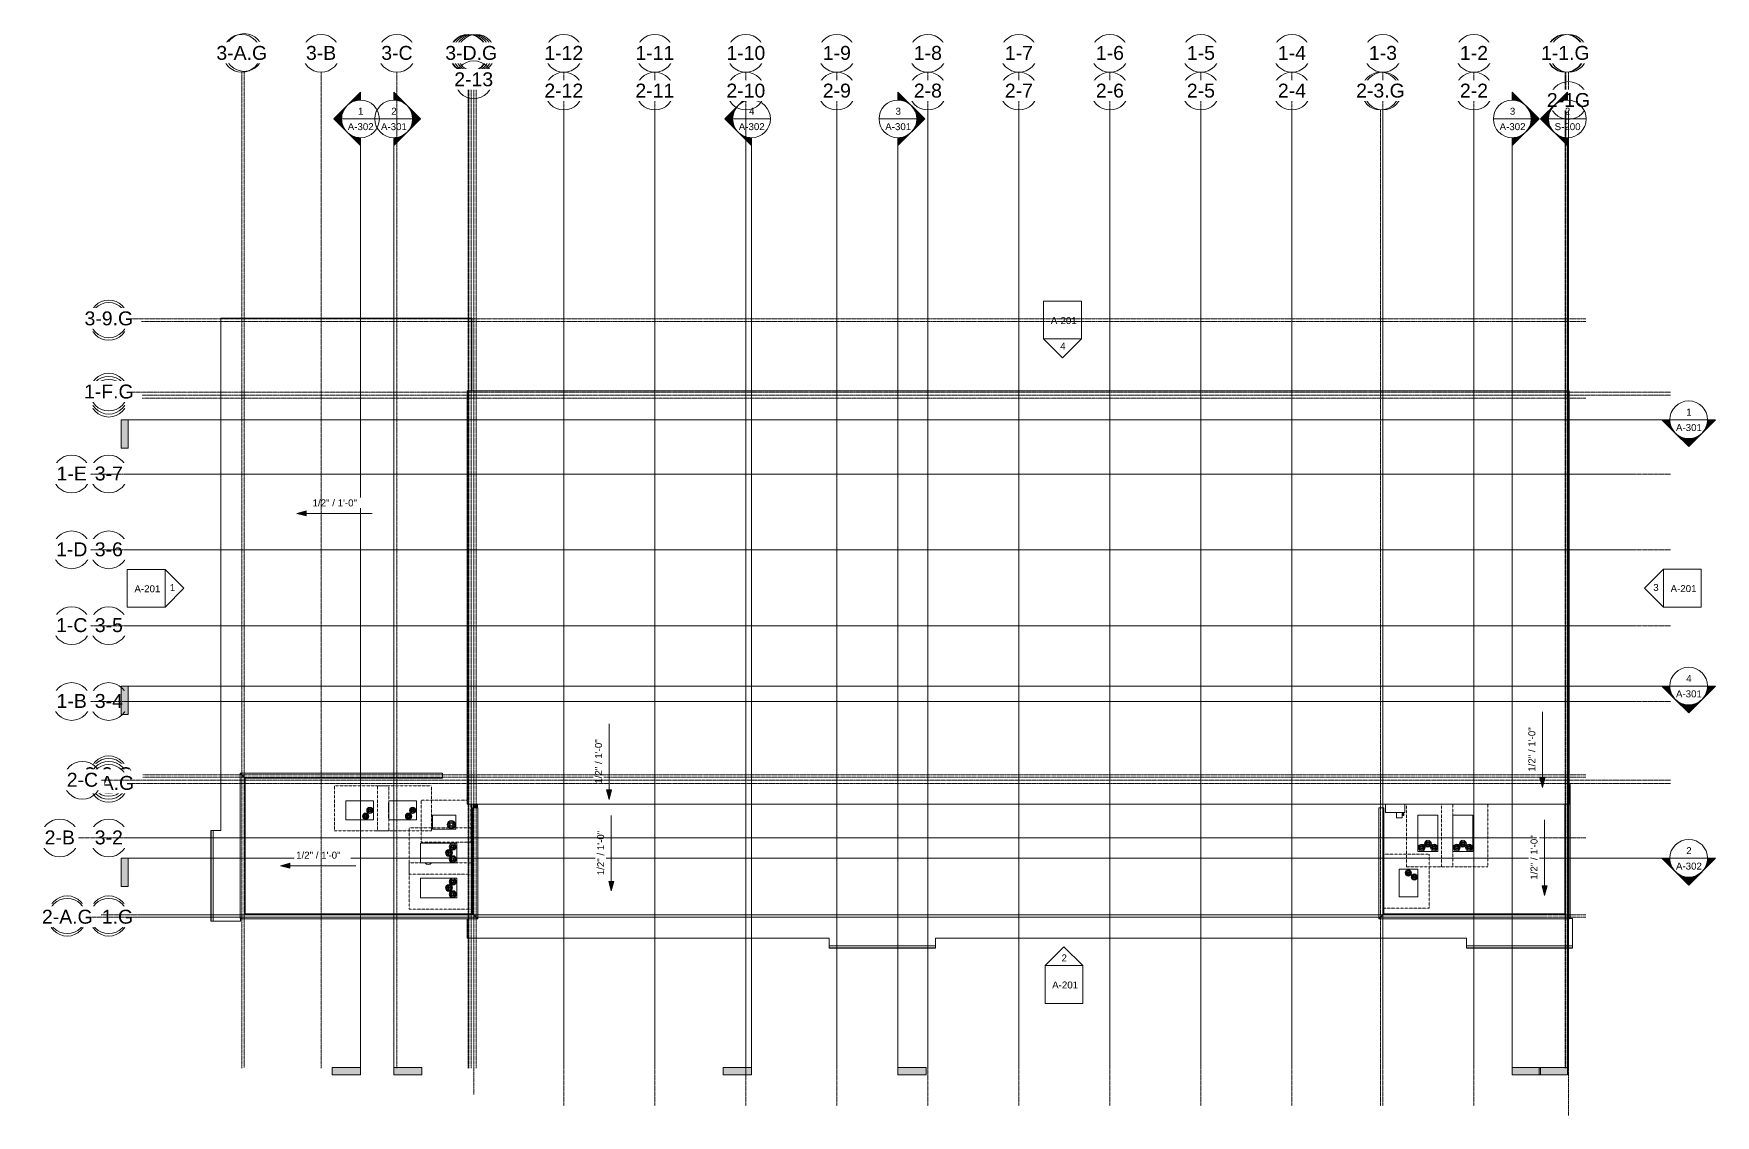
# Model space of a CAD drawing. Header units: inches. Extents: x 21400 to 32582, y -23426 to -19984.
# Drawn here: x 21400 to 26749, y -23426 to -19984 of the extents above; entities that cross this region are included whole.
import ezdxf

# ---------------------------------------------------------------- set-up
doc = ezdxf.new("R2010")
doc.units = ezdxf.units.IN
doc.header["$MEASUREMENT"] = 0
doc.linetypes.add('Dash dot', pattern=[0.625, 0.25, -0.1875, 0, -0.1875])
doc.linetypes.add('Grid Line 1_2_', pattern=[0.875, 0.5, -0.125, 0.125, -0.125])
for name, color, linetype, lineweight in [('A-CLNG', 13, 'Continuous', 9), ('A-CLNG-PATT', 13, 'Continuous', 9), ('A-ROOF', 132, 'Continuous', 9), ('A-ROOF-OTLN', 132, 'Continuous', 9), ('A-WALL', 113, 'Continuous', 9), ('G-ANNO-DIMS', 111, 'Continuous', 9), ('G-ANNO-SYMB', 111, 'Continuous', 9), ('M-EQPM', 50, 'Continuous', 9), ('M-HVAC-DUCT-ANNO', 70, 'Continuous', 9), ('S-GRID', 1, 'Continuous', 9), ('S-GRID-IDEN', 1, 'Continuous', 9)]:
    doc.layers.add(name, color=color, linetype=linetype, lineweight=lineweight)
doc.styles.add('Arial', font='arial.ttf', dxfattribs={"height": 44.258982})
doc.styles.add('Arial_1', font='arial.ttf', dxfattribs={"height": 22.129491})

# ---------------------------------------------------------------- blocks, each defined once
blk = doc.blocks.new('Carrier_48TC_Standard_Efficiency_Gas_Heat_Electric_Cooling_Packaged_Rooftop_Unit_3_to_15_nominal_tons - 15 ton 48TC__16-873539-Roof Plan')
at = {"layer": 'M-EQPM', "linetype": 'Dash dot'}
for p, q in [((-105.9, -79.7), (-105.9, 67.7)), ((-105.9, 67.7), (92.9, 67.7)), ((92.9, -79.7), (-105.9, -79.7))]:
    blk.add_line(p, q, dxfattribs=at)
at = {"layer": 'M-EQPM'}
for p, q in [((57.9, 31.7), (-57.9, 31.7)), ((-57.9, 31.7), (-57.9, -31.7)), ((57.9, -31.7), (57.9, 31.7)), ((58.1, 27.3), (57.9, 27.3)), ((57.9, 15.4), (58.1, 15.4)), ((58.1, 10.3), (57.9, 10.3)), ((57.9, 9.3), (58.1, 9.3)), ((58.1, 6.7), (57.9, 6.7)), ((58.1, 27.3), (58.1, 15.4)), ((58.1, 9.3), (58.1, 10.3)), ((58.1, 10.3), (58.1, 9.3)), ((58.1, 6.7), (58.1, -25.1)), ((-57.9, -31.7), (57.9, -31.7)), ((57.9, -25.1), (58.1, -25.1))]:
    blk.add_line(p, q, dxfattribs=at)
for centre, radius in [((-44.9, 19.7), 11), ((-44.9, 19.7), 8.25), ((-44.9, 19.7), 5.5), ((-44.9, 19.7), 2.75), ((-32.9, 0), 11), ((-32.9, 0), 8.25), ((-32.9, 0), 5.5), ((-32.9, 0), 2.75), ((-44.9, -19.7), 11), ((-44.9, -19.7), 8.25), ((-44.9, -19.7), 5.5), ((-44.9, -19.7), 2.75)]:
    blk.add_circle(centre, radius, dxfattribs=at)
blk = doc.blocks.new('Carrier_48TC_Standard_Efficiency_Gas_Heat_Electric_Cooling_Packaged_Rooftop_Unit_3_to_15_nominal_tons - 15 ton 48TC__16-V1-Roof Plan')
at = {"layer": 'M-EQPM', "linetype": 'Dash dot'}
for p, q in [((-105.9, -79.7), (-105.9, 67.7)), ((-105.9, 67.7), (93.9, 67.7)), ((93.9, 67.7), (93.9, -79.7)), ((93.9, -79.7), (-105.9, -79.7))]:
    blk.add_line(p, q, dxfattribs=at)
at = {"layer": 'M-EQPM'}
for p, q in [((57.9, 31.7), (-57.9, 31.7)), ((-57.9, 31.7), (-57.9, -31.7)), ((57.9, -31.7), (57.9, 31.7)), ((58.1, 27.3), (57.9, 27.3)), ((57.9, 15.4), (58.1, 15.4)), ((58.1, 10.3), (57.9, 10.3)), ((57.9, 9.3), (58.1, 9.3)), ((58.1, 6.7), (57.9, 6.7)), ((58.1, 27.3), (58.1, 15.4)), ((58.1, 9.3), (58.1, 10.3)), ((58.1, 10.3), (58.1, 9.3)), ((58.1, 6.7), (58.1, -25.1)), ((-57.9, -31.7), (57.9, -31.7)), ((57.9, -25.1), (58.1, -25.1))]:
    blk.add_line(p, q, dxfattribs=at)
for centre, radius in [((-44.9, 19.7), 11), ((-44.9, 19.7), 8.25), ((-44.9, 19.7), 5.5), ((-44.9, 19.7), 2.75), ((-32.9, 0), 11), ((-32.9, 0), 8.25), ((-32.9, 0), 5.5), ((-32.9, 0), 2.75), ((-44.9, -19.7), 11), ((-44.9, -19.7), 8.25), ((-44.9, -19.7), 5.5), ((-44.9, -19.7), 2.75)]:
    blk.add_circle(centre, radius, dxfattribs=at)
blk = doc.blocks.new('Carrier_48TC_Standard_Efficiency_Gas_Heat_Electric_Cooling_Packaged_Rooftop_Unit_3_to_15_nominal_tons - 7_5 ton 48TC__08-873531-Roof Plan')
at = {"layer": 'M-EQPM', "linetype": 'Dash dot'}
for p, q in [((-92.1, -77.8), (-92.1, 65.7)), ((-92.1, 65.7), (80.1, 65.7)), ((80.1, 65.7), (80.1, -77.8)), ((80.1, -77.8), (-92.1, -77.8))]:
    blk.add_line(p, q, dxfattribs=at)
at = {"layer": 'M-EQPM'}
for p, q in [((44.1, 29.7), (-44.1, 29.7)), ((-44.1, 29.7), (-44.1, -29.8)), ((44.1, -29.8), (44.1, 29.7)), ((44.2, 24.7), (44.1, 24.7)), ((44.1, 12.1), (44.2, 12.1)), ((44.2, 8.1), (44.1, 8.1)), ((44.1, 7.1), (44.2, 7.1)), ((44.2, 4.9), (44.1, 4.9)), ((44.2, 24.7), (44.2, 12.1)), ((44.2, 7.1), (44.2, 8.1)), ((44.2, 8.1), (44.2, 7.1)), ((44.2, 4.9), (44.2, -23.5)), ((-44.1, -29.8), (44.1, -29.8)), ((44.1, -23.5), (44.2, -23.5))]:
    blk.add_line(p, q, dxfattribs=at)
for centre, radius in [((-32.1, 0), 10), ((-32.1, 0), 7.5), ((-32.1, 0), 5), ((-32.1, 0), 2.5), ((-19.1, 18.7), 10), ((-19.1, 18.7), 7.5), ((-19.1, 18.7), 5), ((-19.1, 18.7), 2.5)]:
    blk.add_circle(centre, radius, dxfattribs=at)
blk = doc.blocks.new('Carrier_48TC_Standard_Efficiency_Gas_Heat_Electric_Cooling_Packaged_Rooftop_Unit_3_to_15_nominal_tons - 5 ton 48TC__06-873527-Roof Plan')
at = {"layer": 'M-EQPM', "linetype": 'Dash dot'}
for p, q in [((-85.2, -56.9), (-85.2, 64)), ((-85.2, 64), (73.2, 64)), ((73.2, 64), (73.2, -70)), ((73.2, -70), (-73.1, -70))]:
    blk.add_line(p, q, dxfattribs=at)
at = {"layer": 'M-EQPM'}
for p, q in [((37.2, 22), (-37.2, 22)), ((-37.2, 22), (-37.2, -22)), ((37.2, -22), (37.2, 22)), ((37.3, 19.7), (37.2, 19.7)), ((37.2, 9.2), (37.3, 9.2)), ((37.3, 5.3), (37.2, 5.3)), ((37.2, 4.2), (37.3, 4.2)), ((37.3, 1.4), (37.2, 1.4)), ((37.3, 19.7), (37.3, 9.2)), ((37.3, 4.2), (37.3, 5.3)), ((37.3, 5.3), (37.3, 4.2)), ((37.3, 1.4), (37.3, -15.4)), ((-37.2, -22), (37.2, -22)), ((37.2, -15.4), (37.3, -15.4))]:
    blk.add_line(p, q, dxfattribs=at)
for radius in [13, 9.75, 6.5, 3.25]:
    blk.add_circle((-23.2, 8), radius, dxfattribs=at)
blk = doc.blocks.new('Carrier_48TC_Standard_Efficiency_Gas_Heat_Electric_Cooling_Packaged_Rooftop_Unit_3_to_15_nominal_tons - 10 ton 48TC__12-873535-Roof Plan')
at = {"layer": 'M-EQPM', "linetype": 'Dash dot'}
for p, q in [((-92.1, -77.6), (-92.1, 65.7)), ((-92.1, 65.7), (80.1, 65.7)), ((80.1, 65.7), (80.1, -77.6))]:
    blk.add_line(p, q, dxfattribs=at)
at = {"layer": 'M-EQPM'}
for p, q in [((44.1, 29.7), (-44.1, 29.7)), ((-44.1, 29.7), (-44.1, -29.8)), ((44.1, -29.8), (44.1, 29.7)), ((44.2, 24.7), (44.1, 24.7)), ((44.1, 12.1), (44.2, 12.1)), ((44.2, 8.1), (44.1, 8.1)), ((44.1, 7.1), (44.2, 7.1)), ((44.2, 4.9), (44.1, 4.9)), ((44.2, 24.7), (44.2, 12.1)), ((44.2, 7.1), (44.2, 8.1)), ((44.2, 8.1), (44.2, 7.1)), ((44.2, 4.9), (44.2, -23.5)), ((-44.1, -29.8), (44.1, -29.8)), ((44.1, -23.5), (44.2, -23.5))]:
    blk.add_line(p, q, dxfattribs=at)
for centre, radius in [((-32.1, 0), 10), ((-32.1, 0), 7.5), ((-32.1, 0), 5), ((-32.1, 0), 2.5), ((-19.1, 18.7), 10), ((-19.1, 18.7), 7.5), ((-19.1, 18.7), 5), ((-19.1, 18.7), 2.5)]:
    blk.add_circle(centre, radius, dxfattribs=at)
blk = doc.blocks.new('he3xrtf - 115 V Single Phase-880047-Roof Plan')
at = {"layer": 'M-EQPM', "lineweight": 15}
for p, q in [((-2.7, 31.2), (-28.6, 31.2)), ((-28.6, 31.2), (-28.6, -31.2)), ((-45.4, -4), (-28.6, -4)), ((-45.4, -4), (-45.4, -22)), ((-28.6, -22), (-45.4, -22)), ((-38.7, -27.8), (-38.7, -23.8)), ((-28.6, -23.8), (-38.7, -23.8)), ((-38.7, -27.8), (-28.6, -27.8)), ((-28.6, -4), (-28.6, -22)), ((-28.6, -31.2), (-2.7, -31.2))]:
    blk.add_line(p, q, dxfattribs=at)
blk = doc.blocks.new('Grid - Grid Head - Circle-14747-Roof Plan')
at = {"layer": 'S-GRID-IDEN'}
blk.add_circle((0, 0), 0.25, dxfattribs=at)
blk = doc.blocks.new('Section - 3_32_ x 3_8_-18514-Roof Plan')
at = {"layer": 'G-ANNO-SYMB'}
blk.add_hatch(color=256, dxfattribs=at).paths.add_polyline_path([(0, 0.375), (0, 0), (-0.09375, 0), (-0.09375, 0.375)], flags=0)
for p, q in [((0, 0.375), (-0.09375, 0.375)), ((-0.09375, 0.375), (-0.09375, 0)), ((0, 0), (0, 0.375)), ((-0.09375, 0), (0, 0))]:
    blk.add_line(p, q, dxfattribs=at)
blk = doc.blocks.new('Section - Section Head - Filled-1526-Roof Plan')
at = {"layer": 'G-ANNO-SYMB'}
h = blk.add_hatch(color=256, dxfattribs=at)
edge = h.paths.add_edge_path(flags=0)
edge.add_line((-0.427, 0.177), (-0.25, 0.354))
edge.add_line((-0.25, 0.354), (-0.25, 0.25))
edge.add_arc((-0.25, 0), 0.25, 90, 135)
h = blk.add_hatch(color=256, dxfattribs=at)
edge = h.paths.add_edge_path(flags=0)
edge.add_arc((-0.25, 0), 0.25, 45, 90)
edge.add_line((-0.25, 0.25), (-0.25, 0.354))
edge.add_line((-0.25, 0.354), (-0.073, 0.177))
h = blk.add_hatch(color=256, dxfattribs=at)
edge = h.paths.add_edge_path(flags=0)
edge.add_arc((-0.25, 0), 0.25, 137.9216, 180)
edge.add_line((-0.5, 0), (-0.604, 0))
edge.add_line((-0.604, 0), (-0.436, 0.168))
h = blk.add_hatch(color=256, dxfattribs=at)
edge = h.paths.add_edge_path(flags=0)
edge.add_line((-0.064, 0.168), (0.104, 0))
edge.add_line((0.104, 0), (0, 0))
edge.add_arc((-0.25, 0), 0.25, 0, 42.0784)
for p, q in [((-0.25, 0.354), (-0.604, 0)), ((-0.25, 0.354), (-0.427, 0.177)), ((-0.25, 0.354), (0.104, 0)), ((-0.25, 0.25), (-0.25, 0.354)), ((-0.073, 0.177), (-0.25, 0.354)), ((-0.25, 0.354), (-0.25, 0.25)), ((-0.436, 0.168), (-0.604, 0)), ((-0.604, 0), (-0.5, 0)), ((0.104, 0), (-0.064, 0.168)), ((0, 0), (0.104, 0)), ((-0.5, 0), (-0.604, 0)), ((0, 0), (0.104, 0))]:
    blk.add_line(p, q, dxfattribs=at)
for start, end in [(360, 180), (90, 135), (45, 90), (137.9216, 180), (180, 360), (0, 42.0784)]:
    blk.add_arc((-0.25, 0), 0.25, start, end, dxfattribs=at)
blk = doc.blocks.new('Elevation - Detail Number-93309-Roof Plan')
at = {"layer": 'G-ANNO-SYMB'}
for p, q in [((-0.25, -0.25), (-0.25, 0.25)), ((-0.25, 0.25), (0.25, 0.25)), ((0.25, 0.25), (0.25, -0.25)), ((0.25, -0.25), (-0.25, -0.25))]:
    blk.add_line(p, q, dxfattribs=at)
blk = doc.blocks.new('Elevation - Detail Number-93036-Roof Plan')
at = {"layer": 'G-ANNO-SYMB'}
for p, q in [((0, 0.25), (-0.25, 0)), ((0.25, 0), (0, 0.25)), ((-0.25, 0), (0.25, 0))]:
    blk.add_line(p, q, dxfattribs=at)

msp = doc.modelspace()

# ---------------------------------------------------------------- hatches: boundary and pattern name
at = {"layer": 'A-CLNG-PATT'}
for points in [[(22796.1, -22784.1), (22796.1, -22446.7), (22798.9, -22446.7), (22798.9, -22435.8), (22793.9, -22435.8), (22793.9, -22784.1)], [(22798.9, -22446.7), (22811.1, -22446.7), (22811.1, -22435.8), (22798.9, -22435.8)]]:
    msp.add_hatch(color=256, dxfattribs=at).paths.add_polyline_path(points, flags=0)

# ---------------------------------------------------------------- linework, layer by layer
at = {"layer": 'A-CLNG'}
msp.add_line((22798.9, -22446.7), (22798.9, -22435.8), dxfattribs=at)
at = {"layer": 'A-ROOF'}
for p, q in [((22793.9, -20889.1), (21994.9, -20889.1)), ((21994.9, -20889.1), (21994.9, -22519.1)), ((22793.9, -21120.5), (22793.9, -20889.1)), ((26283.9, -21120.5), (22778.1, -21120.5)), ((22778.1, -21120.5), (22778.1, -22435.8)), ((26283.9, -22435.8), (26283.9, -21120.5)), ((22778.1, -22435.8), (26283.9, -22435.8)), ((22793.9, -22784.1), (22793.9, -22435.8)), ((22811.1, -22435.8), (22811.1, -22446.7)), ((21994.9, -22519.1), (21970.9, -22519.1)), ((21970.9, -22519.1), (21970.9, -22808.3)), ((21970.9, -22808.3), (22057.9, -22808.3)), ((22057.9, -22808.3), (22057.9, -22799.1)), ((22778.1, -22862.1), (22778.1, -22800.6)), ((26294.4, -22799.2), (26285.1, -22799.2)), ((26294.4, -22799.2), (26294.4, -22886.1)), ((22778.1, -22862.1), (23930.4, -22862.1)), ((23930.4, -22862.1), (23930.4, -22886.1)), ((23930.4, -22886.1), (24267.9, -22886.1)), ((24267.9, -22886.1), (24267.9, -22862.1)), ((24267.9, -22862.1), (25956.9, -22862.1)), ((25956.9, -22862.1), (25956.9, -22886.1)), ((25956.9, -22886.1), (26294.4, -22886.1))]:
    msp.add_line(p, q, dxfattribs=at)
at = {"layer": 'A-ROOF-OTLN'}
for p, q in [((21963.3, -22519.1), (21963.3, -22808.3)), ((21963.3, -22519.1), (21970.9, -22519.1)), ((21964, -22808.3), (21964, -22519.1)), ((21970.8, -22808.3), (21970.8, -22519.1)), ((21970.9, -22808.3), (21963.3, -22808.3)), ((23930.4, -22893.6), (23930.4, -22886.1)), ((24267.9, -22886.1), (23930.4, -22886.1)), ((24267.9, -22893), (23930.4, -22893)), ((23930.4, -22893.6), (24267.9, -22893.6)), ((24267.9, -22886.1), (24267.9, -22893.6)), ((25956.9, -22893.6), (25956.9, -22886.1)), ((26294.4, -22886.1), (25956.9, -22886.1)), ((26294.4, -22893), (25956.9, -22893)), ((25956.9, -22893.6), (26294.4, -22893.6)), ((26294.4, -22886.1), (26294.4, -22893.6))]:
    msp.add_line(p, q, dxfattribs=at)
at = {"layer": 'A-WALL'}
for p, q in [((22056.4, -22336.8), (22072.9, -22353.3)), ((22056.4, -22799.1), (22056.4, -22336.8)), ((22699.8, -22336.8), (22056.4, -22336.8)), ((22056.9, -22799.1), (22056.9, -22337.3)), ((22699.8, -22337.3), (22056.9, -22337.3)), ((22072.4, -22784.6), (22072.4, -22352.8)), ((22699.8, -22352.8), (22072.4, -22352.8)), ((22072.9, -22784.1), (22072.9, -22353.3)), ((22699.8, -22353.3), (22072.9, -22353.3)), ((22699.8, -22336.8), (22699.8, -22353.3)), ((26283.9, -22372.9), (26286.6, -22372.9)), ((26286.1, -22797.1), (26286.1, -22372.9)), ((26286.6, -22797.1), (26286.6, -22372.9)), ((22796.1, -22446.7), (22812.6, -22446.7)), ((22796.1, -22784.1), (22796.1, -22446.7)), ((22796.6, -22784.6), (22796.6, -22446.7)), ((22812.1, -22800.1), (22812.1, -22446.7)), ((22812.6, -22800.6), (22812.6, -22446.7)), ((25678.1, -22446.7), (25694.6, -22446.7)), ((25678.1, -22446.7), (25678.1, -22800.6)), ((25678.6, -22446.7), (25678.6, -22800.1)), ((25694.1, -22446.7), (25694.1, -22784.6)), ((25694.6, -22446.7), (25694.6, -22784.1)), ((26270.1, -22784.1), (26270.1, -22435.8)), ((26270.6, -22784.6), (26270.6, -22435.8)), ((22796.6, -22784.6), (22072.4, -22784.6)), ((22796.1, -22784.1), (22072.9, -22784.1)), ((22796.1, -22784.1), (22812.6, -22800.6)), ((25678.1, -22800.6), (25694.6, -22784.1)), ((26270.6, -22784.6), (25694.1, -22784.6)), ((26270.1, -22784.1), (25694.6, -22784.1)), ((22058.5, -22799.1), (22056.4, -22799.1)), ((22058.5, -22800.6), (22058.5, -22798.4)), ((22812.1, -22800.1), (22058.5, -22800.1)), ((22812.6, -22800.6), (22058.5, -22800.6)), ((26285.1, -22800.6), (25678.1, -22800.6)), ((26285.1, -22800.1), (25678.6, -22800.1)), ((26286.6, -22797.1), (26283.1, -22797.1)), ((26285.1, -22797.1), (26285.1, -22800.6))]:
    msp.add_line(p, q, dxfattribs=at)
at = {"layer": 'G-ANNO-SYMB'}
for p, q in [((22379.2, -20255.1), (22499.2, -20255.1)), ((22484.9, -20255.1), (22604.9, -20255.1)), ((23623, -20255.1), (23743, -20255.1)), ((24088.8, -20255.1), (24208.8, -20255.1)), ((26042.8, -20255.1), (26162.8, -20255.1)), ((22439.2, -20315.1), (22439.2, -23273.9)), ((22544.9, -20315.1), (22544.9, -23273.9)), ((23683, -20315.1), (23683, -23273.9)), ((24148.8, -20315.1), (24148.8, -23273.9)), ((26102.8, -20315.1), (26102.8, -23273.9)), ((26277.9, -20315.1), (26277.9, -23273.9)), ((26603.8, -21212.5), (21700.5, -21212.5)), ((26603.8, -21212.5), (26723.8, -21212.5)), ((26603.8, -22059.8), (26723.8, -22059.8)), ((26603.8, -22607.8), (21700.5, -22607.8)), ((26603.8, -22607.8), (26723.8, -22607.8))]:
    msp.add_line(p, q, dxfattribs=at)
at = {"layer": 'M-HVAC-DUCT-ANNO'}
for p, q in [((22645.8, -22622.5), (22645.2, -22623.1)), ((22664.3, -22622.5), (22665, -22623.1))]:
    msp.add_line(p, q, dxfattribs=at)
msp.add_arc((22655.1, -22613.2), 14, 221.5492, 318.4508, dxfattribs=at)
at = {"layer": 'S-GRID', "linetype": 'Grid Line 1_2_'}
for p, q in [((22061.6, -23275.7), (22061.6, -20106.6)), ((22069.6, -23272.9), (22069.6, -20103.8)), ((22555.1, -23275.7), (22555.1, -20106.6)), ((22781.4, -23275.7), (22781.4, -20106.6)), ((22783.4, -23275.7), (22783.4, -20106.6)), ((22791.4, -23275.7), (22791.4, -20106.6)), ((22791.4, -23275.7), (22791.4, -20106.6)), ((22799.4, -23275.7), (22799.4, -20106.6)), ((22807.4, -23275.7), (22807.4, -20106.6)), ((23085.9, -23275.7), (23085.9, -20106.6)), ((23375.4, -23275.7), (23375.4, -20106.6)), ((23664.9, -23275.7), (23664.9, -20106.6)), ((23954.4, -23275.7), (23954.4, -20106.6)), ((24243.9, -23275.7), (24243.9, -20106.6)), ((24533.4, -23275.7), (24533.4, -20106.6)), ((24822.9, -23275.7), (24822.9, -20106.6)), ((25112.4, -23275.7), (25112.4, -20106.6)), ((25401.9, -23275.7), (25401.9, -20106.6)), ((25691.4, -23275.7), (25691.4, -20106.6)), ((25980.9, -23275.7), (25980.9, -20106.6)), ((26271.4, -23275.7), (26271.4, -20106.6)), ((26273.4, -23275.7), (26273.4, -20106.6)), ((26281.4, -23275.7), (26281.4, -20106.6)), ((22799.4, -23359.7), (22799.4, -20190.6)), ((23085.9, -23395.7), (23085.9, -20226.6)), ((23375.4, -23395.7), (23375.4, -20226.6)), ((23664.9, -23395.7), (23664.9, -20226.6)), ((23954.4, -23395.7), (23954.4, -20226.6)), ((24243.9, -23395.7), (24243.9, -20226.6)), ((24533.4, -23395.7), (24533.4, -20226.6)), ((24822.9, -23395.7), (24822.9, -20226.6)), ((25112.4, -23395.7), (25112.4, -20226.6)), ((25401.9, -23395.7), (25401.9, -20226.6)), ((25683.4, -23395.7), (25683.4, -20226.6)), ((25691.4, -23395.7), (25691.4, -20226.6)), ((25980.9, -23395.7), (25980.9, -20226.6)), ((26281.4, -23425.7), (26281.4, -20256.6))]:
    msp.add_line(p, q, dxfattribs=at)

# ---------------------------------------------------------------- block references
at = {"layer": 'G-ANNO-SYMB', "extrusion": (0, 0, -1), "xscale": 239.9999999999998, "yscale": 239.9999999999998, "zscale": 239.9999999999998}
for name, p, rotation in [('Section - Section Head - Filled-1526-Roof Plan', (-22439.2, -20315.1), 270.0000000000003), ('Section - Section Head - Filled-1526-Roof Plan', (-23683, -20315.1), 270.0000000000003), ('Elevation - Detail Number-93036-Roof Plan', (-24672.2, -20955.4), 180), ('Section - 3_32_ x 3_8_-18514-Roof Plan', (-21700.5, -21212.5), 180), ('Section - 3_32_ x 3_8_-18514-Roof Plan', (-21700.5, -22607.8), 180), ('Section - 3_32_ x 3_8_-18514-Roof Plan', (-22544.9, -23273.9), 90.00000000000053), ('Section - 3_32_ x 3_8_-18514-Roof Plan', (-24148.8, -23273.9), 90.00000000000053), ('Section - 3_32_ x 3_8_-18514-Roof Plan', (-26102.8, -23273.9), 90.00000000000053)]:
    msp.add_blockref(name, p, dxfattribs=dict(at, rotation=rotation))
at = {"layer": 'G-ANNO-SYMB', "xscale": 239.9999999999998, "yscale": 239.9999999999998, "zscale": 239.9999999999998}
for name, p, rotation in [('Section - Section Head - Filled-1526-Roof Plan', (22544.9, -20315.1), 269.9999999999996), ('Section - Section Head - Filled-1526-Roof Plan', (24148.8, -20315.1), 269.9999999999996), ('Section - Section Head - Filled-1526-Roof Plan', (26102.8, -20315.1), 269.9999999999996), ('Section - Section Head - Filled-1526-Roof Plan', (26603.8, -21212.5), 180), ('Section - Section Head - Filled-1526-Roof Plan', (26603.8, -22059.8), 180), ('Section - Section Head - Filled-1526-Roof Plan', (26603.8, -22607.8), 180), ('Section - 3_32_ x 3_8_-18514-Roof Plan', (22439.2, -23273.9), 89.99999999999947), ('Section - 3_32_ x 3_8_-18514-Roof Plan', (23683, -23273.9), 89.99999999999947), ('Section - 3_32_ x 3_8_-18514-Roof Plan', (26277.9, -23273.9), 89.99999999999947)]:
    msp.add_blockref(name, p, dxfattribs=dict(at, rotation=rotation))
for name, p in [('Elevation - Detail Number-93309-Roof Plan', (24672.2, -20895.4)), ('Elevation - Detail Number-93309-Roof Plan', (26643.5, -21748.2)), ('Elevation - Detail Number-93036-Roof Plan', (24676.5, -22949.3)), ('Elevation - Detail Number-93309-Roof Plan', (24676.5, -23009.3))]:
    msp.add_blockref(name, p, dxfattribs=at)
at = {"layer": 'M-EQPM'}
for name, p, rotation in [('Carrier_48TC_Standard_Efficiency_Gas_Heat_Electric_Cooling_Packaged_Rooftop_Unit_3_to_15_nominal_tons - 7_5 ton 48TC__08-873531-Roof Plan', (22436.9, -22455.2), 180), ('Carrier_48TC_Standard_Efficiency_Gas_Heat_Electric_Cooling_Packaged_Rooftop_Unit_3_to_15_nominal_tons - 7_5 ton 48TC__08-873531-Roof Plan', (22573, -22455.2), 180), ('Carrier_48TC_Standard_Efficiency_Gas_Heat_Electric_Cooling_Packaged_Rooftop_Unit_3_to_15_nominal_tons - 5 ton 48TC__06-873527-Roof Plan', (22705, -22492.7), 180), ('he3xrtf - 115 V Single Phase-880047-Roof Plan', (25730.3, -22433.1), 89.99999999999991), ('Carrier_48TC_Standard_Efficiency_Gas_Heat_Electric_Cooling_Packaged_Rooftop_Unit_3_to_15_nominal_tons - 15 ton 48TC__16-873539-Roof Plan', (25834.3, -22528.7), 89.99999999999955), ('Carrier_48TC_Standard_Efficiency_Gas_Heat_Electric_Cooling_Packaged_Rooftop_Unit_3_to_15_nominal_tons - 15 ton 48TC__16-873539-Roof Plan', (25945.6, -22528.7), 89.99999999999991), ('Carrier_48TC_Standard_Efficiency_Gas_Heat_Electric_Cooling_Packaged_Rooftop_Unit_3_to_15_nominal_tons - 15 ton 48TC__16-V1-Roof Plan', (22687.8, -22590.8), 180), ('Carrier_48TC_Standard_Efficiency_Gas_Heat_Electric_Cooling_Packaged_Rooftop_Unit_3_to_15_nominal_tons - 15 ton 48TC__16-V1-Roof Plan', (22687.8, -22702.2), 180), ('Carrier_48TC_Standard_Efficiency_Gas_Heat_Electric_Cooling_Packaged_Rooftop_Unit_3_to_15_nominal_tons - 10 ton 48TC__12-873535-Roof Plan', (25772.3, -22686.4), 269.9999999999994)]:
    msp.add_blockref(name, p, dxfattribs=dict(at, rotation=rotation))
at = {"layer": 'S-GRID-IDEN', "xscale": 239.9999999999998, "yscale": 239.9999999999998, "zscale": 239.9999999999998}
for p in [(22069.6, -20043.8), (22313.9, -20046.6), (22555.1, -20046.6), (22807.4, -20046.6), (23085.9, -20046.6), (23375.4, -20046.6), (23664.9, -20046.6), (23954.4, -20046.6), (24243.9, -20046.6), (24533.4, -20046.6), (24822.9, -20046.6), (25112.4, -20046.6), (25401.9, -20046.6), (25691.4, -20046.6), (25980.9, -20046.6), (26281.4, -20046.6), (23085.9, -20166.6), (23375.4, -20166.6), (23664.9, -20166.6), (23954.4, -20166.6), (24243.9, -20166.6), (24533.4, -20166.6), (24822.9, -20166.6), (25112.4, -20166.6), (25401.9, -20166.6), (25691.4, -20166.6), (25980.9, -20166.6), (26281.4, -20196.6)]:
    msp.add_blockref('Grid - Grid Head - Circle-14747-Roof Plan', p, dxfattribs=at)
for p, rotation in [((21638.6, -20899.6), 89.99999999999984), ((21638.6, -21143.8), 89.99999999999984), ((21638.6, -21385.1), 89.9999999999998), ((21638.6, -21626.3), 89.9999999999998), ((21638.6, -21867.6), 89.9999999999998), ((21638.6, -22108.8), 89.9999999999998), ((21638.6, -22350.1), 89.99999999999984), ((21482.6, -22543.1), 89.99999999999984), ((21638.6, -22543.1), 89.99999999999984), ((21638.6, -22787.3), 89.99999999999984)]:
    msp.add_blockref('Grid - Grid Head - Circle-14747-Roof Plan', p, dxfattribs=dict(at, rotation=rotation))

# ---------------------------------------------------------------- texts
at = {"layer": 'G-ANNO-SYMB', "attachment_point": 2, "line_spacing_factor": 0.938532, "style": 'Arial_1'}
for s, insert, char_height, width in [('A-302', (22439.9, -20268.8), 22.13, 98.28), ('1', (22439.9, -20219.7), 22.1, 20.52), ('A-301', (22545.7, -20268.8), 22.13, 98.28), ('2', (22545.7, -20219.7), 22.1, 20.52), ('A-302', (23683.7, -20268.8), 22.13, 98.28), ('4', (23683.7, -20219.7), 22.1, 20.52), ('A-301', (24149.6, -20268.8), 22.13, 98.28), ('3', (24149.6, -20219.7), 22.1, 20.52), ('A-302', (26103.6, -20268.8), 22.13, 98.28), ('3', (26103.6, -20219.7), 22.1, 20.52), ('S-200', (26278.7, -20268.8), 22.13, 98.28), ('1', (26664.6, -21177.1), 22.1, 20.52), ('A-301', (26664.6, -21226.2), 22.13, 98.28), ('4', (26664.6, -22024.4), 22.1, 20.52), ('A-301', (26664.6, -22073.5), 22.13, 98.28), ('2', (26664.6, -22572.4), 22.1, 20.52), ('A-302', (26664.6, -22621.5), 22.13, 98.28)]:
    msp.add_mtext(s, dxfattribs=dict(at, insert=insert, char_height=char_height, width=width))

# ---------------------------------------------------------------- next in the draw order: texts
at = {"layer": 'G-ANNO-DIMS', "char_height": 22.129, "width": 168.21, "attachment_point": 1, "line_spacing_factor": 0.938532, "style": 'Arial_1', "bg_fill": 3, "box_fill_scale": 1.25, "bg_fill_color": 0, "bg_fill_transparency": 0}
for insert in [(22286.8, -21465.8), (22234.5, -22586.8)]:
    msp.add_mtext('1/2" / 1\'-0"', dxfattribs=dict(at, insert=insert))
at = {"layer": 'G-ANNO-SYMB', "attachment_point": 2, "line_spacing_factor": 0.938532, "style": 'Arial_1', "bg_fill": 3, "box_fill_scale": 1.25, "bg_fill_color": 0, "bg_fill_transparency": 0}
for s, insert, char_height, width in [('A-201', (24676.2, -20885.9), 22.13, 98.28), ('4', (24673.5, -20967.1), 22.1, 20.52), ('A-201', (26647.5, -21738.6), 22.13, 98.28), ('2', (24677.8, -22913.8), 22.1, 20.52), ('A-201', (24680.5, -22999.8), 22.13, 98.28)]:
    msp.add_mtext(s, dxfattribs=dict(at, insert=insert, char_height=char_height, width=width))
at = {"layer": 'S-GRID-IDEN', "char_height": 44.26, "attachment_point": 2, "line_spacing_factor": 0.938532, "style": 'Arial', "bg_fill": 3, "box_fill_scale": 1.25, "bg_fill_color": 0, "bg_fill_transparency": 0}
for s, insert, width in [('3-A', (22069.6, -20020.2), 114.48), ('3-B', (22313.9, -20023), 114.48), ('3-C', (22555.1, -20023), 118.26), ('3-E.G', (22807.4, -20023), 192.24), ('1-12', (23085.9, -20023), 147.42), ('1-11', (23375.4, -20023), 147.42), ('1-10', (23664.9, -20023), 147.42), ('1-9', (23954.4, -20023), 106.38), ('1-8', (24243.9, -20023), 106.38), ('1-7', (24533.4, -20023), 106.38), ('1-6', (24822.9, -20023), 106.38), ('1-5', (25112.4, -20023), 106.38), ('1-4', (25401.9, -20023), 106.38), ('1-3', (25691.4, -20023), 106.38), ('1-2', (25980.9, -20023), 106.38), ('1-1G', (26281.4, -20023), 163.62), ('2-12', (23085.9, -20143), 147.42), ('2-11', (23375.4, -20143), 147.42), ('2-10', (23664.9, -20143), 147.42), ('2-9', (23954.4, -20143), 106.38), ('2-8', (24243.9, -20143), 106.38), ('2-7', (24533.4, -20143), 106.38), ('2-6', (24822.9, -20143), 106.38), ('2-5', (25112.4, -20143), 106.38), ('2-4', (25401.9, -20143), 106.38), ('2-3', (25691.4, -20143), 106.38), ('2-2', (25980.9, -20143), 106.38), ('2-1G', (26281.4, -20173), 163.62), ('3-9', (21638.8, -20875.7), 106.38), ('3-8', (21638.8, -21120), 106.38), ('3-7', (21638.8, -21361.2), 106.38), ('3-6', (21638.8, -21602.5), 106.38), ('3-5', (21638.8, -21843.7), 106.38), ('3-4', (21638.8, -22085), 106.38), ('3-3', (21638.8, -22326.2), 106.38), ('3-2', (21638.8, -22519.2), 106.38), ('3-1', (21638.8, -22763.5), 106.38)]:
    msp.add_mtext(s, dxfattribs=dict(at, insert=insert, width=width))

# ---------------------------------------------------------------- next in the draw order: hatches: boundary and pattern name
at = {"layer": 'G-ANNO-DIMS'}
for points in [[(22236.9, -21510.6), (22266.9, -21518.6), (22266.9, -21502.5)], [(22184.6, -22631.5), (22214.6, -22639.6), (22214.6, -22623.5)]]:
    msp.add_hatch(color=256, dxfattribs=at).paths.add_polyline_path(points, flags=0)

# ---------------------------------------------------------------- next in the draw order: linework, layer by layer
for p, q in [((22266.9, -21502.5), (22236.9, -21510.6)), ((22266.9, -21518.6), (22266.9, -21502.5)), ((22236.9, -21510.6), (22266.9, -21518.6)), ((22476.9, -21510.6), (22236.9, -21510.6)), ((22214.6, -22623.5), (22184.6, -22631.5)), ((22214.6, -22639.6), (22214.6, -22623.5)), ((22184.6, -22631.5), (22214.6, -22639.6)), ((22424.6, -22631.5), (22184.6, -22631.5))]:
    msp.add_line(p, q, dxfattribs=at)
at = {"layer": 'G-ANNO-SYMB'}
for p, q in [((26217.9, -20255.1), (26337.9, -20255.1)), ((26603.8, -22059.8), (21700.5, -22059.8))]:
    msp.add_line(p, q, dxfattribs=at)
at = {"layer": 'S-GRID', "linetype": 'Grid Line 1_2_'}
for p, q in [((22313.9, -23275.7), (22313.9, -20106.6)), ((26336.8, -20899.6), (21698.6, -20899.6)), ((26336.8, -21143.8), (21698.6, -21143.8)), ((26605.7, -21385.1), (21698.6, -21385.1)), ((26605.7, -21626.3), (21698.6, -21626.3)), ((26605.7, -21867.6), (21698.6, -21867.6)), ((26605.7, -22108.8), (21698.6, -22108.8)), ((26336.8, -22350.1), (21698.6, -22350.1)), ((26336.8, -22543.1), (21698.6, -22543.1)), ((26336.8, -22787.3), (21698.6, -22787.3))]:
    msp.add_line(p, q, dxfattribs=at)

# ---------------------------------------------------------------- next in the draw order: block references
at = {"layer": 'G-ANNO-SYMB', "extrusion": (0, 0, -1), "xscale": 239.9999999999998, "yscale": 239.9999999999998, "zscale": 239.9999999999998}
for name, p, rotation in [('Section - Section Head - Filled-1526-Roof Plan', (-26277.9, -20315.1), 270.0000000000003), ('Section - 3_32_ x 3_8_-18514-Roof Plan', (-21700.5, -22059.8), 180)]:
    msp.add_blockref(name, p, dxfattribs=dict(at, rotation=rotation))
at = {"layer": 'G-ANNO-SYMB', "xscale": 239.9999999999998, "yscale": 239.9999999999998, "zscale": 239.9999999999998}
msp.add_blockref('Elevation - Detail Number-93309-Roof Plan', (21757.5, -21748.6), dxfattribs=at)
at = {"layer": 'G-ANNO-SYMB', "xscale": 239.9999999999998, "yscale": 239.9999999999998, "zscale": 239.9999999999998, "rotation": 90}
msp.add_blockref('Elevation - Detail Number-93036-Roof Plan', (26583.5, -21748.2), dxfattribs=at)
at = {"layer": 'S-GRID-IDEN', "xscale": 239.9999999999998, "yscale": 239.9999999999998, "zscale": 239.9999999999998}
for p in [(22061.6, -20046.6), (22799.4, -20046.6), (26273.4, -20046.6), (25683.4, -20166.6)]:
    msp.add_blockref('Grid - Grid Head - Circle-14747-Roof Plan', p, dxfattribs=at)
for p, rotation in [((21638.6, -20891.6), 89.99999999999984), ((21638.6, -21134.3), 89.9999999999998), ((21520.6, -21385.1), 89.9999999999998), ((21520.6, -21626.3), 89.9999999999998), ((21520.6, -21867.6), 89.9999999999998), ((21520.6, -22108.8), 89.9999999999998), ((21638.6, -22342.1), 89.99999999999984), ((21638.6, -22795.3), 89.99999999999984)]:
    msp.add_blockref('Grid - Grid Head - Circle-14747-Roof Plan', p, dxfattribs=dict(at, rotation=rotation))

# ---------------------------------------------------------------- next in the draw order: texts
at = {"layer": 'G-ANNO-SYMB', "insert": (26278.7, -20219.7), "char_height": 22.1, "width": 20.52, "attachment_point": 2, "line_spacing_factor": 0.938532, "style": 'Arial_1'}
msp.add_mtext('2', dxfattribs=at)
at = {"layer": 'S-GRID-IDEN', "insert": (21482.8, -22519.2), "char_height": 44.26, "width": 114.48, "attachment_point": 2, "line_spacing_factor": 0.938532, "style": 'Arial', "bg_fill": 3, "box_fill_scale": 1.25, "bg_fill_color": 0, "bg_fill_transparency": 0}
msp.add_mtext('2-B', dxfattribs=at)

# ---------------------------------------------------------------- next in the draw order: texts
at = {"layer": 'G-ANNO-DIMS', "char_height": 22.129, "width": 168.21, "attachment_point": 1, "rotation": 90, "line_spacing_factor": 0.938532, "style": 'Arial_1', "bg_fill": 3, "box_fill_scale": 1.25, "bg_fill_color": 0, "bg_fill_transparency": 0}
for insert in [(23185.2, -22370.3), (26153.9, -22332.3), (23192.1, -22661.6), (26160.8, -22675.9)]:
    msp.add_mtext('1/2" / 1\'-0"', dxfattribs=dict(at, insert=insert))
at = {"layer": 'G-ANNO-SYMB', "attachment_point": 2, "line_spacing_factor": 0.938532, "style": 'Arial_1', "bg_fill": 3, "box_fill_scale": 1.25, "bg_fill_color": 0, "bg_fill_transparency": 0}
for s, insert, char_height, width in [('A-201', (21761.5, -21739.1), 22.13, 98.28), ('3', (26559.8, -21735), 22.1, 20.52)]:
    msp.add_mtext(s, dxfattribs=dict(at, insert=insert, char_height=char_height, width=width))
at = {"layer": 'S-GRID-IDEN', "char_height": 44.26, "attachment_point": 2, "line_spacing_factor": 0.938532, "style": 'Arial', "bg_fill": 3, "box_fill_scale": 1.25, "bg_fill_color": 0, "bg_fill_transparency": 0}
for s, insert, width in [('3-A.G', (22061.6, -20023), 192.24), ('3-E', (22799.4, -20023), 114.48), ('2-1', (26273.4, -20023), 106.38), ('2-3.G', (25683.4, -20143), 184.14), ('3-9.G', (21638.8, -20867.7), 184.14), ('1-F', (21638.8, -21110.5), 110.16), ('1-E', (21520.8, -21361.2), 114.48), ('1-D', (21520.8, -21602.5), 118.26), ('1-C', (21520.8, -21843.7), 118.26), ('1-B', (21520.8, -22085), 114.48), ('3-3.G', (21638.8, -22318.2), 184.14), ('3-1.G', (21638.8, -22771.5), 184.14)]:
    msp.add_mtext(s, dxfattribs=dict(at, insert=insert, width=width))

# ---------------------------------------------------------------- next in the draw order: hatches: boundary and pattern name
at = {"layer": 'G-ANNO-DIMS'}
for points in [[(26198.6, -22382.2), (26206.7, -22352.2), (26190.6, -22352.2)], [(23229.9, -22420.2), (23238, -22390.2), (23221.9, -22390.2)], [(23236.8, -22711.5), (23244.9, -22681.5), (23228.8, -22681.5)], [(26205.5, -22725.8), (26213.5, -22695.8), (26197.5, -22695.8)]]:
    msp.add_hatch(color=256, dxfattribs=at).paths.add_polyline_path(points, flags=0)

# ---------------------------------------------------------------- next in the draw order: linework, layer by layer
for p, q in [((26198.6, -22142.2), (26198.6, -22382.2)), ((23229.9, -22180.2), (23229.9, -22420.2)), ((26206.7, -22352.2), (26190.6, -22352.2)), ((26190.6, -22352.2), (26198.6, -22382.2)), ((26198.6, -22382.2), (26206.7, -22352.2)), ((23238, -22390.2), (23221.9, -22390.2)), ((23221.9, -22390.2), (23229.9, -22420.2)), ((23229.9, -22420.2), (23238, -22390.2)), ((23236.8, -22471.5), (23236.8, -22711.5)), ((26205.5, -22485.8), (26205.5, -22725.8)), ((23244.9, -22681.5), (23228.8, -22681.5)), ((23228.8, -22681.5), (23236.8, -22711.5)), ((23236.8, -22711.5), (23244.9, -22681.5)), ((26213.5, -22695.8), (26197.5, -22695.8)), ((26197.5, -22695.8), (26205.5, -22725.8)), ((26205.5, -22725.8), (26213.5, -22695.8))]:
    msp.add_line(p, q, dxfattribs=at)
at = {"layer": 'S-GRID', "linetype": 'Grid Line 1_2_'}
for p, q in [((26336.8, -20891.6), (21698.6, -20891.6)), ((26605.7, -21134.3), (21698.6, -21134.3)), ((26487.7, -21385.1), (21580.6, -21385.1)), ((26487.7, -21626.3), (21580.6, -21626.3)), ((26487.7, -21867.6), (21580.6, -21867.6)), ((26487.7, -22108.8), (21580.6, -22108.8)), ((26336.8, -22342.1), (21698.6, -22342.1)), ((26180.8, -22543.1), (21542.6, -22543.1)), ((26336.8, -22795.3), (21698.6, -22795.3))]:
    msp.add_line(p, q, dxfattribs=at)

# ---------------------------------------------------------------- next in the draw order: block references
at = {"layer": 'G-ANNO-SYMB', "extrusion": (0, 0, -1), "xscale": 239.9999999999998, "yscale": 239.9999999999998, "zscale": 239.9999999999998, "rotation": 90.00000000002636}
msp.add_blockref('Elevation - Detail Number-93036-Roof Plan', (-21817.5, -21748.6), dxfattribs=at)
at = {"layer": 'S-GRID-IDEN', "xscale": 239.9999999999998, "yscale": 239.9999999999998, "zscale": 239.9999999999998}
for p in [(22791.4, -20046.6), (26271.4, -20046.6)]:
    msp.add_blockref('Grid - Grid Head - Circle-14747-Roof Plan', p, dxfattribs=at)
for p, rotation in [((21638.6, -21124.3), 89.9999999999998), ((21638.6, -22359.6), 89.9999999999998), ((21506.6, -22787.3), 89.99999999999984)]:
    msp.add_blockref('Grid - Grid Head - Circle-14747-Roof Plan', p, dxfattribs=dict(at, rotation=rotation))

# ---------------------------------------------------------------- next in the draw order: texts
at = {"layer": 'G-ANNO-SYMB', "insert": (21841.2, -21735.4), "char_height": 22.1, "width": 20.52, "attachment_point": 2, "line_spacing_factor": 0.938532, "style": 'Arial_1', "bg_fill": 3, "box_fill_scale": 1.25, "bg_fill_color": 0, "bg_fill_transparency": 0}
msp.add_mtext('1', dxfattribs=at)
at = {"layer": 'S-GRID-IDEN', "char_height": 44.26, "attachment_point": 2, "line_spacing_factor": 0.938532, "style": 'Arial', "bg_fill": 3, "box_fill_scale": 1.25, "bg_fill_color": 0, "bg_fill_transparency": 0}
for s, insert, width in [('1-13', (22791.4, -20023), 147.42), ('1-1.G', (26271.4, -20023), 184.14), ('1-F.G', (21638.8, -21100.5), 187.92), ('1-A', (21638.8, -22335.7), 114.48), ('2-A', (21506.8, -22763.5), 114.48)]:
    msp.add_mtext(s, dxfattribs=dict(at, insert=insert, width=width))

# ---------------------------------------------------------------- next in the draw order: linework, layer by layer
at = {"layer": 'S-GRID', "linetype": 'Grid Line 1_2_'}
for p, q in [((26605.7, -21124.3), (21698.6, -21124.3)), ((26605.7, -22359.6), (21698.6, -22359.6)), ((26204.8, -22787.3), (21566.6, -22787.3))]:
    msp.add_line(p, q, dxfattribs=at)

# ---------------------------------------------------------------- next in the draw order: block references
at = {"layer": 'S-GRID-IDEN', "xscale": 239.9999999999998, "yscale": 239.9999999999998, "zscale": 239.9999999999998}
msp.add_blockref('Grid - Grid Head - Circle-14747-Roof Plan', (22781.4, -20046.6), dxfattribs=at)
for p, rotation in [((21638.6, -22369.6), 89.9999999999998), ((21506.6, -22795.3), 89.99999999999984)]:
    msp.add_blockref('Grid - Grid Head - Circle-14747-Roof Plan', p, dxfattribs=dict(at, rotation=rotation))

# ---------------------------------------------------------------- next in the draw order: texts
at = {"layer": 'S-GRID-IDEN', "char_height": 44.26, "attachment_point": 2, "line_spacing_factor": 0.938532, "style": 'Arial', "bg_fill": 3, "box_fill_scale": 1.25, "bg_fill_color": 0, "bg_fill_transparency": 0}
for s, insert, width in [('1-13.G', (22781.4, -20023), 225.18), ('1-A.G', (21638.8, -22345.7), 192.24), ('2-A.G', (21506.8, -22771.5), 192.24)]:
    msp.add_mtext(s, dxfattribs=dict(at, insert=insert, width=width))

# ---------------------------------------------------------------- next in the draw order: linework, layer by layer
at = {"layer": 'S-GRID', "linetype": 'Grid Line 1_2_'}
for p, q in [((26605.7, -22369.6), (21698.6, -22369.6)), ((26204.8, -22795.3), (21566.6, -22795.3))]:
    msp.add_line(p, q, dxfattribs=at)

# ---------------------------------------------------------------- next in the draw order: block references
at = {"layer": 'S-GRID-IDEN', "xscale": 239.9999999999998, "yscale": 239.9999999999998, "zscale": 239.9999999999998}
msp.add_blockref('Grid - Grid Head - Circle-14747-Roof Plan', (22783.4, -20046.6), dxfattribs=at)
at = {"layer": 'S-GRID-IDEN', "xscale": 239.9999999999998, "yscale": 239.9999999999998, "zscale": 239.9999999999998, "rotation": 89.9999999999998}
msp.add_blockref('Grid - Grid Head - Circle-14747-Roof Plan', (21554.6, -22359.6), dxfattribs=at)

# ---------------------------------------------------------------- next in the draw order: texts
at = {"layer": 'S-GRID-IDEN', "char_height": 44.26, "width": 118.26, "attachment_point": 2, "line_spacing_factor": 0.938532, "style": 'Arial', "bg_fill": 3, "box_fill_scale": 1.25, "bg_fill_color": 0, "bg_fill_transparency": 0}
for s, insert in [('3-D', (22783.4, -20023)), ('2-C', (21554.8, -22335.7))]:
    msp.add_mtext(s, dxfattribs=dict(at, insert=insert))

# ---------------------------------------------------------------- next in the draw order: linework, layer by layer
at = {"layer": 'S-GRID', "linetype": 'Grid Line 1_2_'}
msp.add_line((26521.7, -22359.6), (21614.6, -22359.6), dxfattribs=at)

# ---------------------------------------------------------------- next in the draw order: block references
at = {"layer": 'S-GRID-IDEN', "xscale": 239.9999999999998, "yscale": 239.9999999999998, "zscale": 239.9999999999998}
msp.add_blockref('Grid - Grid Head - Circle-14747-Roof Plan', (22791.4, -20046.6), dxfattribs=at)

# ---------------------------------------------------------------- next in the draw order: texts
at = {"layer": 'S-GRID-IDEN', "insert": (22791.4, -20023), "char_height": 44.26, "width": 196.02, "attachment_point": 2, "line_spacing_factor": 0.938532, "style": 'Arial', "bg_fill": 3, "box_fill_scale": 1.25, "bg_fill_color": 0, "bg_fill_transparency": 0}
msp.add_mtext('3-D.G', dxfattribs=at)

# ---------------------------------------------------------------- next in the draw order: block references
at = {"layer": 'S-GRID-IDEN', "xscale": 239.9999999999998, "yscale": 239.9999999999998, "zscale": 239.9999999999998}
msp.add_blockref('Grid - Grid Head - Circle-14747-Roof Plan', (22799.4, -20130.6), dxfattribs=at)

# ---------------------------------------------------------------- next in the draw order: texts
at = {"layer": 'S-GRID-IDEN', "insert": (22799.4, -20107), "char_height": 44.26, "width": 147.42, "attachment_point": 2, "line_spacing_factor": 0.938532, "style": 'Arial', "bg_fill": 3, "box_fill_scale": 1.25, "bg_fill_color": 0, "bg_fill_transparency": 0}
msp.add_mtext('2-13', dxfattribs=at)

doc.saveas('drawing.dxf')
